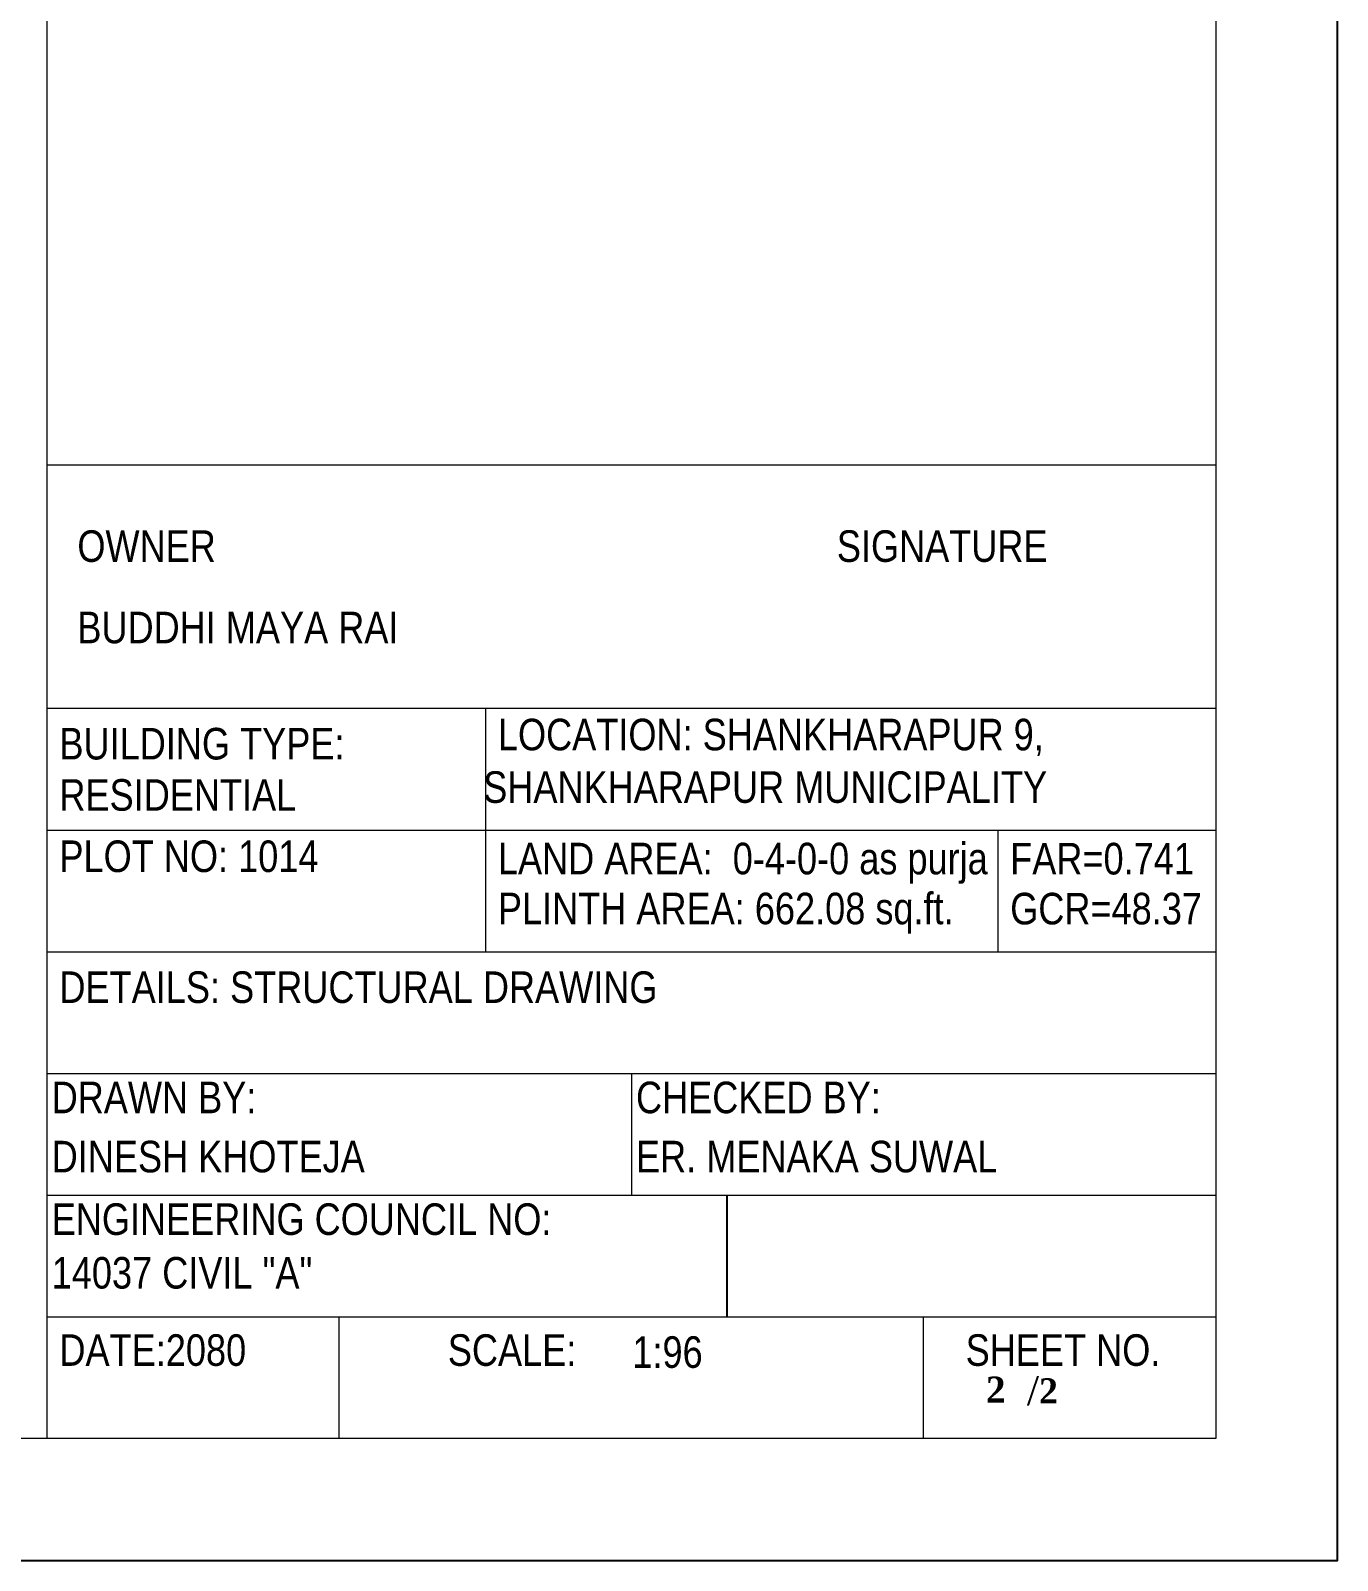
# Model space of a CAD drawing. Header units: inches. Extents: x 10143 to 23587, y -150 to 2442.
# Drawn here: x 16312 to 16809, y -150 to 432 of the extents above; entities that cross this region are included whole.
import ezdxf

# ---------------------------------------------------------------- set-up
doc = ezdxf.new("R2010")
doc.units = ezdxf.units.IN
doc.header["$LTSCALE"] = 0.5
doc.header["$MEASUREMENT"] = 0
doc.layers.add('A-Wall', color=7, linetype='Continuous')
for name, color, linetype, lineweight in [('ELE1', 3, 'Continuous', 9), ('TEXT', 220, 'Continuous', 9), ('Text 0.200', 122, 'Continuous', 20)]:
    doc.layers.add(name, color=color, linetype=linetype, lineweight=lineweight)
doc.styles.add('ordinary', font='ARIALN.TTF')
doc.styles.get("Standard").update_dxf_attribs({"font": 'arial.ttf'})

msp = doc.modelspace()

# ---------------------------------------------------------------- linework, layer by layer
at = {"layer": 'A-Wall', "ltscale": 50}
msp.add_line((16576.82, -11.48), (16576.82, -57.8), dxfattribs=at)
at = {"layer": 'Defpoints'}
msp.add_lwpolyline([(16809.18, 2097.54), (13631.58, 2097.54), (13631.58, -150.43), (16809.18, -150.43)], close=True, dxfattribs=at)
at = {"layer": 'ELE1'}
msp.add_line((16318.21, -104.11), (16318.21, 2051.22), dxfattribs=at)
msp.add_lwpolyline([(13677.89, 2051.22), (16762.86, 2051.22), (16762.86, -104.11), (13677.89, -104.11)], close=True, dxfattribs=at)
at = {"layer": 'TEXT'}
for p, q in [((16318.21, 266.43), (16762.86, 266.43)), ((16318.21, 173.79), (16762.86, 173.79)), ((16485.03, 173.79), (16485.03, 81.16)), ((16318.21, 127.48), (16762.86, 127.48)), ((16679.96, 127.48), (16679.96, 81.11)), ((16318.21, 81.16), (16762.86, 81.16)), ((16318.21, 34.84), (16762.86, 34.84)), ((16540.53, 34.84), (16540.53, -11.53)), ((16318.21, -11.48), (16762.86, -11.48)), ((16318.21, -57.8), (16762.86, -57.8)), ((16429.37, -104.11), (16429.37, -57.8)), ((16651.7, -104.11), (16651.7, -57.8))]:
    msp.add_line(p, q, dxfattribs=at)

# ---------------------------------------------------------------- texts
at = {"insert": (16651.7, -66.9), "char_height": 6.54232, "width": 86.8429, "attachment_point": 1}
msp.add_mtext('\\A1;{\\fTimes New Roman|b1|i0|c0|p18;\\H1.2367x;\\P\\pi29.41602;\\H0.80859x;    \\fBookman Old Style|b0|i0|c0|p18;\\H1.6907x;/\\fBookman Old Style|b1|i0|c0|p18;\\H0.86414x;2\\fArial|b1|i0|c0|p34;\\H1.2047x; \\H0.8998x;   }', dxfattribs=at)
at = {"layer": 'TEXT', "style": 'ordinary'}
for s, p in [('OWNER', (16329.76, 229.5)), ('SIGNATURE', (16618.72, 229.5)), ('BUDDHI MAYA RAI', (16329.76, 198.53)), ('LOCATION: SHANKHARAPUR 9,', (16489.76, 157.81)), ('BUILDING TYPE:  ', (16322.93, 154.32)), ('RESIDENTIAL', (16322.93, 134.82)), ('SHANKHARAPUR MUNICIPALITY', (16484.17, 137.81)), ('PLOT NO: 1014 ', (16322.93, 111.49)), ('LAND AREA:  0-4-0-0 as purja', (16489.76, 110.62)), ('FAR=0.741', (16684.68, 110.57)), ('PLINTH AREA: 662.08 sq.ft.', (16489.76, 91.62)), ('GCR=48.37', (16684.68, 91.57)), ('DETAILS: STRUCTURAL DRAWING ', (16322.93, 61.68)), ('DRAWN BY:', (16319.99, 19.72)), ('CHECKED BY: ', (16542.31, 19.72)), ('DINESH KHOTEJA', (16319.99, -2.78)), ('ER. MENAKA SUWAL', (16542.31, -2.78)), ('ENGINEERING COUNCIL NO:', (16319.99, -26.59)), ('14037 CIVIL "A"', (16319.99, -47)), ('DATE:2080', (16322.93, -76.4)), ('SCALE:', (16470.71, -76.4)), ('SHEET NO.', (16667.74, -76.4))]:
    msp.add_text(s, height=12, dxfattribs=at).set_placement(p)
msp.add_attdef('1:96', (16540.92, -77.16), 'SCALE', height=12, dxfattribs=at)
at = {"layer": 'Text 0.200', "ltscale": 10, "insert": (16679.18, -80.48), "char_height": 9.9298, "width": 19.4821, "attachment_point": 2}
msp.add_mtext('{\\fBookman Old Style|b1|i0|c0|p18;2}', dxfattribs=at)

doc.saveas('drawing.dxf')
